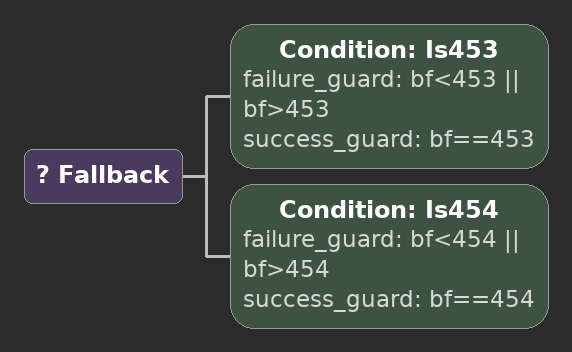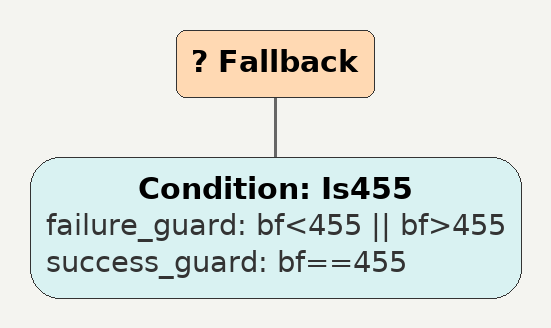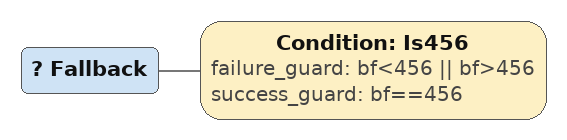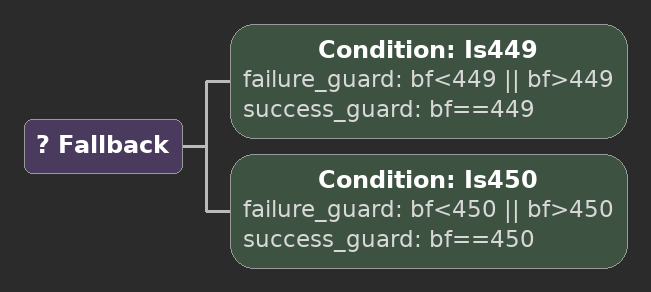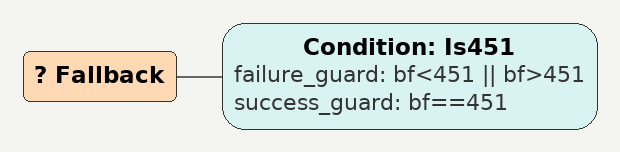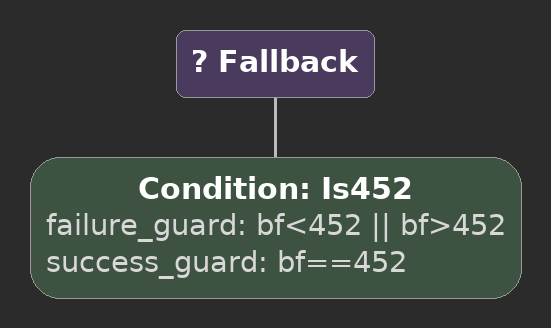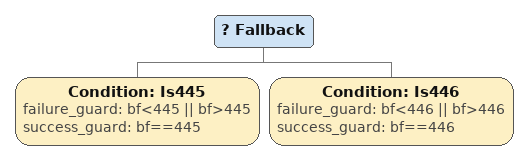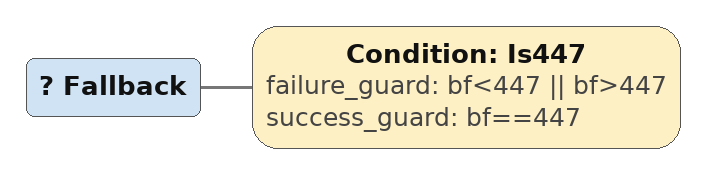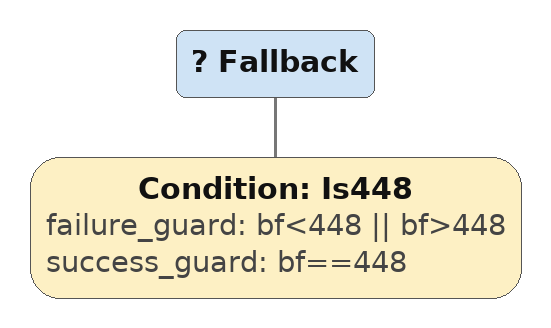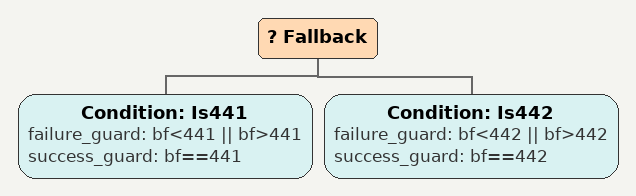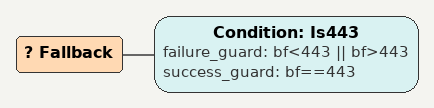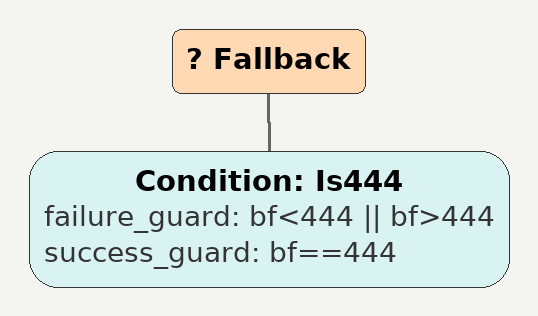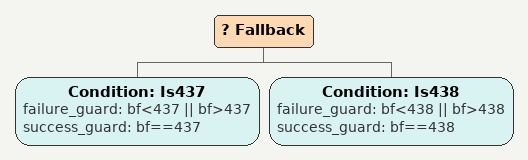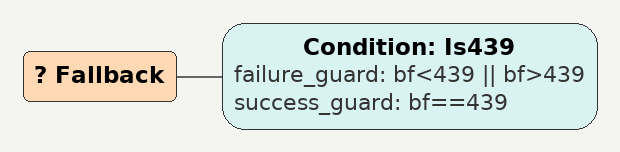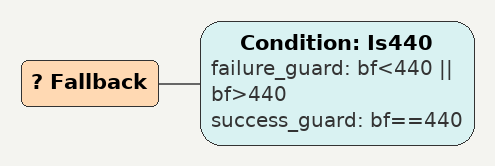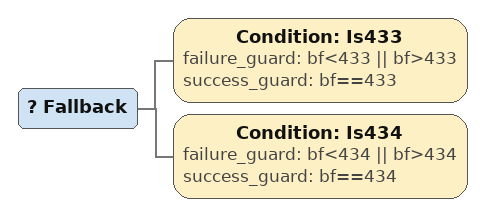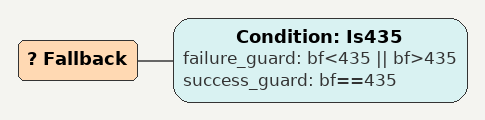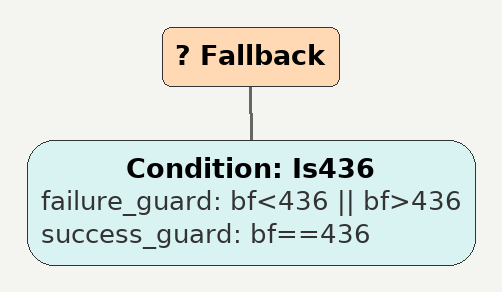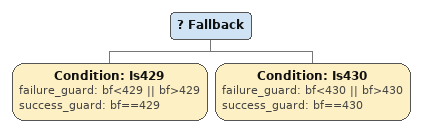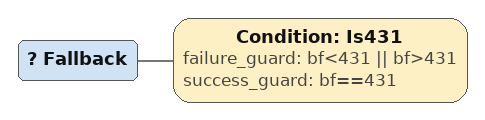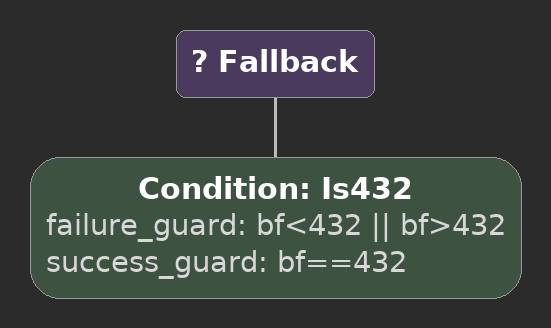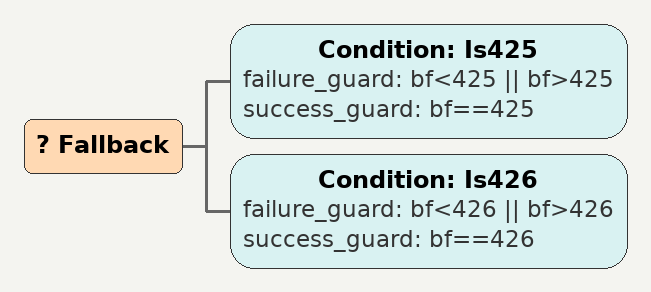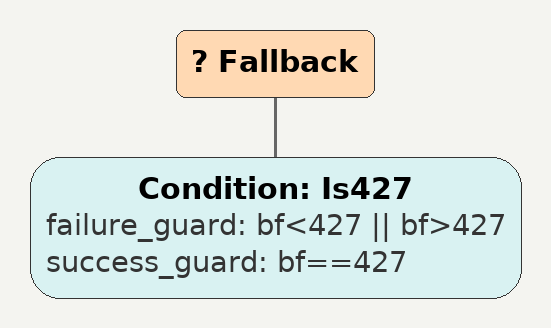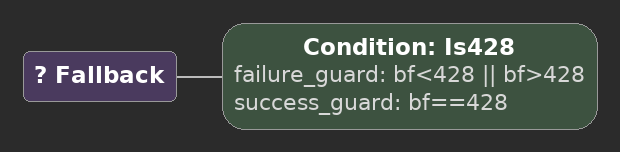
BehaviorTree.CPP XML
<Fallback>
    <Condition ID="Is453" failure_guard="bf&lt;453 || bf>453" success_guard="bf==453"/>
    <Condition ID="Is454" failure_guard="bf&lt;454 || bf>454" success_guard="bf==454"/>
        sequence452
        sequence
        children {
        } end_children
    } end_composite
</Fallback>

<Fallback>
    <Condition ID="Is455" failure_guard="bf&lt;455 || bf>455" success_guard="bf==455"/>
        sequence452
        sequence
        children {
        } end_children
    } end_composite
</Fallback>

<Fallback>
    <Condition ID="Is456" failure_guard="bf&lt;456 || bf>456" success_guard="bf==456"/>
        sequence452
        sequence
        children {
        } end_children
    } end_composite
</Fallback>

<Fallback>
    <Condition ID="Is449" failure_guard="bf&lt;449 || bf>449" success_guard="bf==449"/>
    <Condition ID="Is450" failure_guard="bf&lt;450 || bf>450" success_guard="bf==450"/>
        sequence448
        sequence
        children {
        } end_children
    } end_composite
</Fallback>

<Fallback>
    <Condition ID="Is451" failure_guard="bf&lt;451 || bf>451" success_guard="bf==451"/>
        sequence448
        sequence
        children {
        } end_children
    } end_composite
</Fallback>

<Fallback>
    <Condition ID="Is452" failure_guard="bf&lt;452 || bf>452" success_guard="bf==452"/>
        sequence448
        sequence
        children {
        } end_children
    } end_composite
</Fallback>

<Fallback>
    <Condition ID="Is445" failure_guard="bf&lt;445 || bf>445" success_guard="bf==445"/>
    <Condition ID="Is446" failure_guard="bf&lt;446 || bf>446" success_guard="bf==446"/>
        sequence444
        sequence
        children {
        } end_children
    } end_composite
</Fallback>

<Fallback>
    <Condition ID="Is447" failure_guard="bf&lt;447 || bf>447" success_guard="bf==447"/>
        sequence444
        sequence
        children {
        } end_children
    } end_composite
</Fallback>

<Fallback>
    <Condition ID="Is448" failure_guard="bf&lt;448 || bf>448" success_guard="bf==448"/>
        sequence444
        sequence
        children {
        } end_children
    } end_composite
</Fallback>

<Fallback>
    <Condition ID="Is441" failure_guard="bf&lt;441 || bf>441" success_guard="bf==441"/>
    <Condition ID="Is442" failure_guard="bf&lt;442 || bf>442" success_guard="bf==442"/>
        sequence440
        sequence
        children {
        } end_children
    } end_composite
</Fallback>

<Fallback>
    <Condition ID="Is443" failure_guard="bf&lt;443 || bf>443" success_guard="bf==443"/>
        sequence440
        sequence
        children {
        } end_children
    } end_composite
</Fallback>

<Fallback>
    <Condition ID="Is444" failure_guard="bf&lt;444 || bf>444" success_guard="bf==444"/>
        sequence440
        sequence
        children {
        } end_children
    } end_composite
</Fallback>

<Fallback>
    <Condition ID="Is437" failure_guard="bf&lt;437 || bf>437" success_guard="bf==437"/>
    <Condition ID="Is438" failure_guard="bf&lt;438 || bf>438" success_guard="bf==438"/>
        sequence436
        sequence
        children {
        } end_children
    } end_composite
</Fallback>

<Fallback>
    <Condition ID="Is439" failure_guard="bf&lt;439 || bf>439" success_guard="bf==439"/>
        sequence436
        sequence
        children {
        } end_children
    } end_composite
</Fallback>

<Fallback>
    <Condition ID="Is440" failure_guard="bf&lt;440 || bf>440" success_guard="bf==440"/>
        sequence436
        sequence
        children {
        } end_children
    } end_composite
</Fallback>

<Fallback>
    <Condition ID="Is433" failure_guard="bf&lt;433 || bf>433" success_guard="bf==433"/>
    <Condition ID="Is434" failure_guard="bf&lt;434 || bf>434" success_guard="bf==434"/>
        sequence432
        sequence
        children {
        } end_children
    } end_composite
</Fallback>

<Fallback>
    <Condition ID="Is435" failure_guard="bf&lt;435 || bf>435" success_guard="bf==435"/>
        sequence432
        sequence
        children {
        } end_children
    } end_composite
</Fallback>

<Fallback>
    <Condition ID="Is436" failure_guard="bf&lt;436 || bf>436" success_guard="bf==436"/>
        sequence432
        sequence
        children {
        } end_children
    } end_composite
</Fallback>

<Fallback>
    <Condition ID="Is429" failure_guard="bf&lt;429 || bf>429" success_guard="bf==429"/>
    <Condition ID="Is430" failure_guard="bf&lt;430 || bf>430" success_guard="bf==430"/>
        sequence428
        sequence
        children {
        } end_children
    } end_composite
</Fallback>

<Fallback>
    <Condition ID="Is431" failure_guard="bf&lt;431 || bf>431" success_guard="bf==431"/>
        sequence428
        sequence
        children {
        } end_children
    } end_composite
</Fallback>

<Fallback>
    <Condition ID="Is432" failure_guard="bf&lt;432 || bf>432" success_guard="bf==432"/>
        sequence428
        sequence
        children {
        } end_children
    } end_composite
</Fallback>

<Fallback>
    <Condition ID="Is425" failure_guard="bf&lt;425 || bf>425" success_guard="bf==425"/>
    <Condition ID="Is426" failure_guard="bf&lt;426 || bf>426" success_guard="bf==426"/>
        sequence424
        sequence
        children {
        } end_children
    } end_composite
</Fallback>

<Fallback>
    <Condition ID="Is427" failure_guard="bf&lt;427 || bf>427" success_guard="bf==427"/>
        sequence424
        sequence
        children {
        } end_children
    } end_composite
</Fallback>

<Fallback>
    <Condition ID="Is428" failure_guard="bf&lt;428 || bf>428" success_guard="bf==428"/>
        sequence424
        sequence
        children {
        } end_children
    } end_composite
</Fallback>
